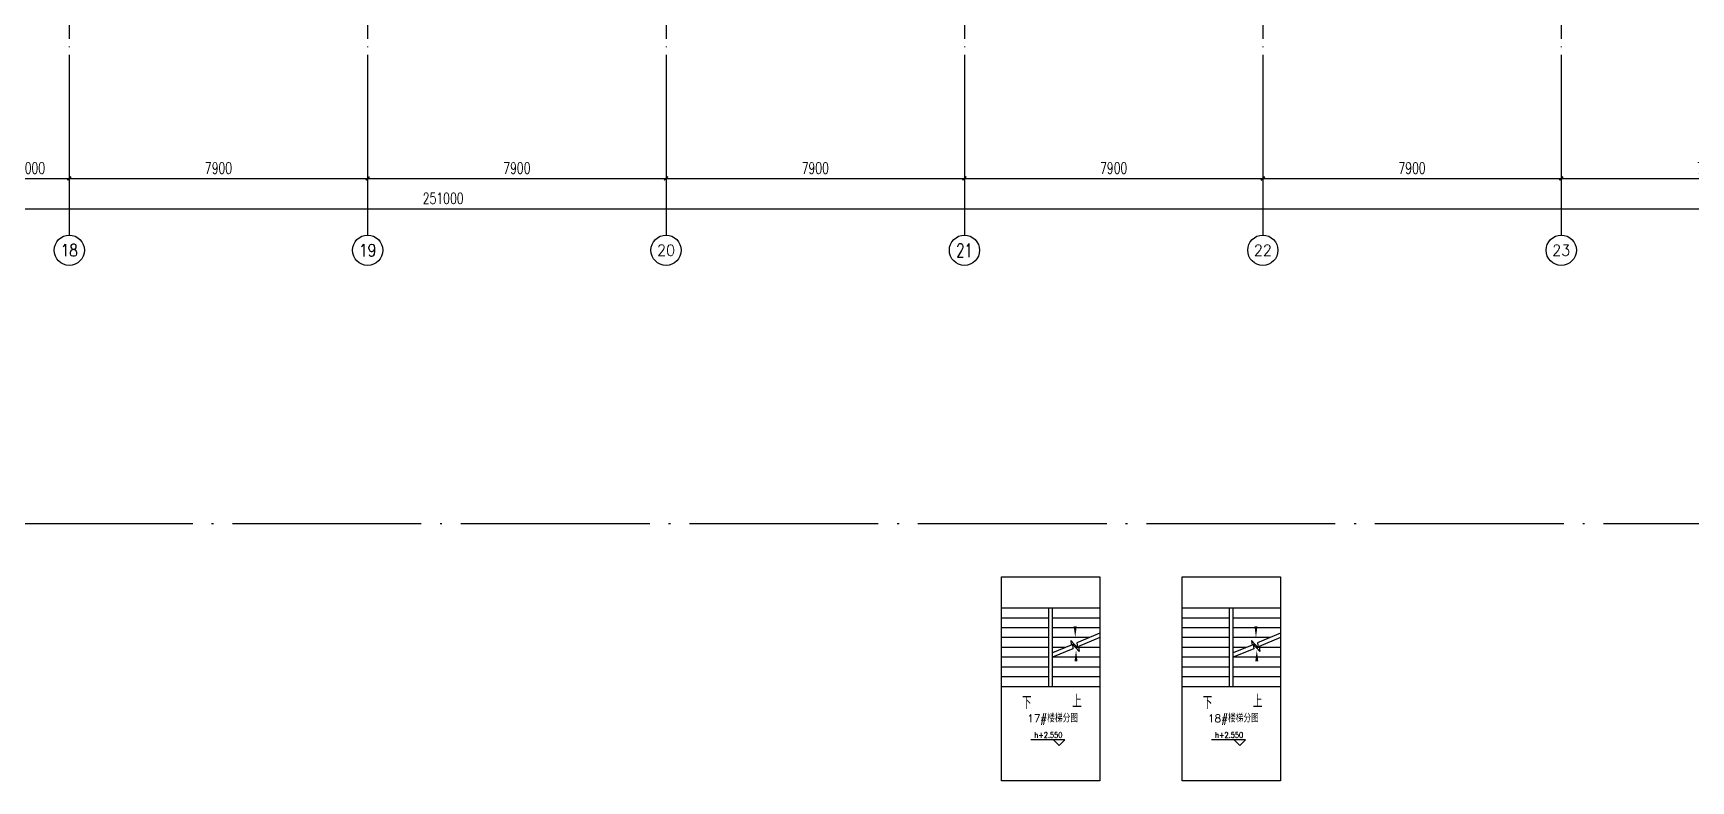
# Model space of a CAD drawing. Extents: x -23309 to 303886, y -33091 to 154511.
# Drawn here: x 114644 to 158531, y -30814 to -11023 of the extents above; entities that cross this region are included whole.
import ezdxf
from ezdxf.enums import TextEntityAlignment as Align

# ---------------------------------------------------------------- set-up
doc = ezdxf.new("R2010")
doc.units = 0
doc.header["$LTSCALE"] = 1000
doc.header["$MEASUREMENT"] = 0
doc.linetypes.add('DOTE', pattern=[2.42, 2, -0.2, 0.02, -0.2])
for name, color, linetype in [('AXIS', 3, 'Continuous'), ('AXIS_TEXT', 7, 'Continuous'), ('DIM_ELEV', 3, 'Continuous'), ('DIM_SYMB', 3, 'Continuous'), ('DOTE', 1, 'Continuous'), ('PUB_TEXT', 210, 'Continuous'), ('STAIR', 51, 'Continuous'), ('用地红线', 1, 'Continuous')]:
    doc.layers.add(name, color=color, linetype=linetype)
doc.styles.add('_TCH_AXIS', font='COMPLEX', dxfattribs={"bigfont": 'GBCBIG'})
doc.styles.add('_TCH_DIM', font='SIMPLEX', dxfattribs={"bigfont": 'GBCBIG'})
doc.styles.add('_TCH_DIM_T3', font='SIMPLEX', dxfattribs={"width": 0.705882, "bigfont": 'GBCBIG'})
doc.styles.add('_TCH_WINDOW', font='SIMPLEX', dxfattribs={"height": 3.5, "bigfont": 'GBCBIG'})
doc.styles.add('COMPLEX', font='COMPLEX')
doc.dimstyles.new('_TCH_ARCH&&100', dxfattribs={"dimtxt": 297.5, "dimasz": 100, "dimexe": 250, "dimexo": 300, "dimgap": 126.25, "dimtad": 1, "dimdec": 0, "dimzin": 0, "dimdsep": 46, "dimtxsty": '_TCH_DIM_T3', "dimblk": 'ARCHTICK', "dimcen": 0.09, "dimclrt": 7, "dimazin": 2, "dimtfac": 1, "dimtdec": 0, "dimtix": 1, "dimtmove": 2, "dimatfit": 3, "dimldrblk": 'ARCHTICK', "dimfxl": 100, "dimtolj": 1, "dimtzin": 0, "dimarcsym": 0})

# ---------------------------------------------------------------- blocks, each defined once
blk = doc.blocks.new('_ArchTick')
at = {"color": 0, "linetype": 'ByBlock', "const_width": 0.4}
blk.add_lwpolyline([(-0.5, -0.5), (0.5, 0.5)], dxfattribs=at)
blk = doc.blocks.new('*D120')
at = {"layer": 'AXIS', "color": 0, "lineweight": -2, "transparency": 16777216}
for p, q in [((113600, -12669), (113600, -15119)), ((115600, -12669), (115600, -15119)), ((113600, -14869), (115600, -14869))]:
    blk.add_line(p, q, dxfattribs=at)
at = {"layer": 'Defpoints', "color": 0, "transparency": 16777216}
for p in [(113600, -12369), (115600, -12369), (115600, -14869)]:
    blk.add_point(p, dxfattribs=at)
at = {"layer": 'AXIS', "color": 0, "lineweight": -2, "transparency": 16777216, "xscale": 100, "yscale": 100, "zscale": 100, "rotation": 180}
blk.add_blockref('_ArchTick', (113600, -14869), dxfattribs=at)
at = {"layer": 'AXIS', "color": 0, "lineweight": -2, "transparency": 16777216, "xscale": 100, "yscale": 100, "zscale": 100}
blk.add_blockref('_ArchTick', (115600, -14869), dxfattribs=at)
at = {"layer": 'AXIS', "color": 7, "transparency": 16777216, "insert": (114600, -14594), "char_height": 297.5, "attachment_point": 5, "style": '_TCH_DIM_T3'}
blk.add_mtext('\\A1;2000', dxfattribs=at)
blk = doc.blocks.new('*D121')
at = {"layer": 'AXIS', "color": 0, "lineweight": -2, "transparency": 16777216}
for p, q in [((115600, -12669), (115600, -15119)), ((123500, -12669), (123500, -15119)), ((115600, -14869), (123500, -14869))]:
    blk.add_line(p, q, dxfattribs=at)
at = {"layer": 'Defpoints', "color": 0, "transparency": 16777216}
for p in [(115600, -12369), (123500, -12369), (123500, -14869)]:
    blk.add_point(p, dxfattribs=at)
at = {"layer": 'AXIS', "color": 0, "lineweight": -2, "transparency": 16777216, "xscale": 100, "yscale": 100, "zscale": 100, "rotation": 180}
blk.add_blockref('_ArchTick', (115600, -14869), dxfattribs=at)
at = {"layer": 'AXIS', "color": 0, "lineweight": -2, "transparency": 16777216, "xscale": 100, "yscale": 100, "zscale": 100}
blk.add_blockref('_ArchTick', (123500, -14869), dxfattribs=at)
at = {"layer": 'AXIS', "color": 7, "transparency": 16777216, "insert": (119550, -14594), "char_height": 297.5, "attachment_point": 5, "style": '_TCH_DIM_T3'}
blk.add_mtext('\\A1;7900', dxfattribs=at)
blk = doc.blocks.new('*D122')
at = {"layer": 'AXIS', "color": 0, "lineweight": -2, "transparency": 16777216}
for p, q in [((123500, -12669), (123500, -15119)), ((131400, -12669), (131400, -15119)), ((123500, -14869), (131400, -14869))]:
    blk.add_line(p, q, dxfattribs=at)
at = {"layer": 'Defpoints', "color": 0, "transparency": 16777216}
for p in [(123500, -12369), (131400, -12369), (131400, -14869)]:
    blk.add_point(p, dxfattribs=at)
at = {"layer": 'AXIS', "color": 0, "lineweight": -2, "transparency": 16777216, "xscale": 100, "yscale": 100, "zscale": 100, "rotation": 180}
blk.add_blockref('_ArchTick', (123500, -14869), dxfattribs=at)
at = {"layer": 'AXIS', "color": 0, "lineweight": -2, "transparency": 16777216, "xscale": 100, "yscale": 100, "zscale": 100}
blk.add_blockref('_ArchTick', (131400, -14869), dxfattribs=at)
at = {"layer": 'AXIS', "color": 7, "transparency": 16777216, "insert": (127450, -14594), "char_height": 297.5, "attachment_point": 5, "style": '_TCH_DIM_T3'}
blk.add_mtext('\\A1;7900', dxfattribs=at)
blk = doc.blocks.new('*D123')
at = {"layer": 'AXIS', "color": 0, "lineweight": -2, "transparency": 16777216}
for p, q in [((131400, -12669), (131400, -15119)), ((139300, -12669), (139300, -15119)), ((131400, -14869), (139300, -14869))]:
    blk.add_line(p, q, dxfattribs=at)
at = {"layer": 'Defpoints', "color": 0, "transparency": 16777216}
for p in [(131400, -12369), (139300, -12369), (139300, -14869)]:
    blk.add_point(p, dxfattribs=at)
at = {"layer": 'AXIS', "color": 0, "lineweight": -2, "transparency": 16777216, "xscale": 100, "yscale": 100, "zscale": 100, "rotation": 180}
blk.add_blockref('_ArchTick', (131400, -14869), dxfattribs=at)
at = {"layer": 'AXIS', "color": 0, "lineweight": -2, "transparency": 16777216, "xscale": 100, "yscale": 100, "zscale": 100}
blk.add_blockref('_ArchTick', (139300, -14869), dxfattribs=at)
at = {"layer": 'AXIS', "color": 7, "transparency": 16777216, "insert": (135350, -14594), "char_height": 297.5, "attachment_point": 5, "style": '_TCH_DIM_T3'}
blk.add_mtext('\\A1;7900', dxfattribs=at)
blk = doc.blocks.new('*D124')
at = {"layer": 'AXIS', "color": 0, "lineweight": -2, "transparency": 16777216}
for p, q in [((139300, -12669), (139300, -15119)), ((147200, -12669), (147200, -15119)), ((139300, -14869), (147200, -14869))]:
    blk.add_line(p, q, dxfattribs=at)
at = {"layer": 'Defpoints', "color": 0, "transparency": 16777216}
for p in [(139300, -12369), (147200, -12369), (147200, -14869)]:
    blk.add_point(p, dxfattribs=at)
at = {"layer": 'AXIS', "color": 0, "lineweight": -2, "transparency": 16777216, "xscale": 100, "yscale": 100, "zscale": 100, "rotation": 180}
blk.add_blockref('_ArchTick', (139300, -14869), dxfattribs=at)
at = {"layer": 'AXIS', "color": 0, "lineweight": -2, "transparency": 16777216, "xscale": 100, "yscale": 100, "zscale": 100}
blk.add_blockref('_ArchTick', (147200, -14869), dxfattribs=at)
at = {"layer": 'AXIS', "color": 7, "transparency": 16777216, "insert": (143250, -14594), "char_height": 297.5, "attachment_point": 5, "style": '_TCH_DIM_T3'}
blk.add_mtext('\\A1;7900', dxfattribs=at)
blk = doc.blocks.new('*D125')
at = {"layer": 'AXIS', "color": 0, "lineweight": -2, "transparency": 16777216}
for p, q in [((147200, -12669), (147200, -15119)), ((155100, -12669), (155100, -15119)), ((147200, -14869), (155100, -14869))]:
    blk.add_line(p, q, dxfattribs=at)
at = {"layer": 'Defpoints', "color": 0, "transparency": 16777216}
for p in [(147200, -12369), (155100, -12369), (155100, -14869)]:
    blk.add_point(p, dxfattribs=at)
at = {"layer": 'AXIS', "color": 0, "lineweight": -2, "transparency": 16777216, "xscale": 100, "yscale": 100, "zscale": 100, "rotation": 180}
blk.add_blockref('_ArchTick', (147200, -14869), dxfattribs=at)
at = {"layer": 'AXIS', "color": 0, "lineweight": -2, "transparency": 16777216, "xscale": 100, "yscale": 100, "zscale": 100}
blk.add_blockref('_ArchTick', (155100, -14869), dxfattribs=at)
at = {"layer": 'AXIS', "color": 7, "transparency": 16777216, "insert": (151150, -14594), "char_height": 297.5, "attachment_point": 5, "style": '_TCH_DIM_T3'}
blk.add_mtext('\\A1;7900', dxfattribs=at)
blk = doc.blocks.new('*D126')
at = {"layer": 'AXIS', "color": 0, "lineweight": -2, "transparency": 16777216}
for p, q in [((155100, -12669), (155100, -15119)), ((163000, -12669), (163000, -15119)), ((155100, -14869), (163000, -14869))]:
    blk.add_line(p, q, dxfattribs=at)
at = {"layer": 'Defpoints', "color": 0, "transparency": 16777216}
for p in [(155100, -12369), (163000, -12369), (163000, -14869)]:
    blk.add_point(p, dxfattribs=at)
at = {"layer": 'AXIS', "color": 0, "lineweight": -2, "transparency": 16777216, "xscale": 100, "yscale": 100, "zscale": 100, "rotation": 180}
blk.add_blockref('_ArchTick', (155100, -14869), dxfattribs=at)
at = {"layer": 'AXIS', "color": 0, "lineweight": -2, "transparency": 16777216, "xscale": 100, "yscale": 100, "zscale": 100}
blk.add_blockref('_ArchTick', (163000, -14869), dxfattribs=at)
at = {"layer": 'AXIS', "color": 7, "transparency": 16777216, "insert": (159050, -14594), "char_height": 297.5, "attachment_point": 5, "style": '_TCH_DIM_T3'}
blk.add_mtext('\\A1;7900', dxfattribs=at)
blk = doc.blocks.new('*D139')
at = {"layer": 'AXIS', "color": 0, "lineweight": -2, "transparency": 16777216}
for p, q in [((0, -12669), (0, -15919)), ((251000, -12669), (251000, -15919)), ((0, -15669), (251000, -15669))]:
    blk.add_line(p, q, dxfattribs=at)
at = {"layer": 'Defpoints', "color": 0, "transparency": 16777216}
for p in [(0, -12369), (251000, -12369), (251000, -15669)]:
    blk.add_point(p, dxfattribs=at)
at = {"layer": 'AXIS', "color": 0, "lineweight": -2, "transparency": 16777216, "xscale": 100, "yscale": 100, "zscale": 100, "rotation": 180}
blk.add_blockref('_ArchTick', (0, -15669), dxfattribs=at)
at = {"layer": 'AXIS', "color": 0, "lineweight": -2, "transparency": 16777216, "xscale": 100, "yscale": 100, "zscale": 100}
blk.add_blockref('_ArchTick', (251000, -15669), dxfattribs=at)
at = {"layer": 'AXIS', "color": 7, "transparency": 16777216, "insert": (125500, -15394), "char_height": 297.5, "attachment_point": 5, "style": '_TCH_DIM_T3'}
blk.add_mtext('\\A1;251000', dxfattribs=at)
blk = doc.blocks.new('_AXISO')
blk.add_circle((0, 0), 0.5)
at = {"layer": 'AXIS_TEXT', "style": 'COMPLEX', "width": 1.041667}
blk.add_attdef('A', text='', height=0.56, dxfattribs=at).set_placement((-0.25, -0.28), (0.25, -0.28), align=Align.FIT)
blk = doc.blocks.new('EWREWRW')
at = {"layer": 'STAIR'}
for p, q in [((444045, 85577), (444045, 82977)), ((444305, 85577), (444305, 84327)), ((444565, 85577), (444565, 84327)), ((444825, 85298), (444825, 84327)), ((445085, 85577), (445085, 85020)), ((445345, 85577), (445345, 84327)), ((445605, 85577), (445605, 84327)), ((445865, 85577), (445865, 84327)), ((446125, 85577), (446125, 82977)), ((446125, 84327), (444045, 84327)), ((445085, 84673), (445085, 84327)), ((446125, 84227), (444045, 84227)), ((444305, 84227), (444305, 82977)), ((444565, 84227), (444565, 82977)), ((444825, 84227), (444825, 82977)), ((445085, 84227), (445085, 82977)), ((445345, 84227), (445345, 82977)), ((445605, 84227), (445605, 82977)), ((445865, 84227), (445865, 82977))]:
    blk.add_line(p, q, dxfattribs=at)
blk.add_lwpolyline([(443215, 82977), (443215, 85577), (448615, 85577), (448615, 82977)], close=True, dxfattribs=at)
for points in [[(444709, 85577), (444960, 84973), (445094, 84991), (444896, 84809), (445022, 84825), (445229, 84327)], [(444825, 85577), (445058, 85017), (445192, 85035), (444994, 84853), (445119, 84869), (445345, 84327)]]:
    blk.add_lwpolyline(points, dxfattribs=at)

msp = doc.modelspace()

# ---------------------------------------------------------------- linework, layer by layer
at = {"layer": 'AXIS'}
for p, q in [((115600, -12369.1), (115600, -16369.1)), ((123500, -12369.1), (123500, -16369.1)), ((131400, -12369.1), (131400, -16369.1)), ((139300, -12369.1), (139300, -16369.1)), ((147200, -12369.1), (147200, -16369.1)), ((155100, -12369.1), (155100, -16369.1))]:
    msp.add_line(p, q, dxfattribs=at)
at = {"layer": 'DIM_ELEV'}
for p, q in [((141953.8, -29726.9), (141056.3, -29726.9)), ((141803.8, -29876.9), (141653.8, -29726.9)), ((141803.8, -29876.9), (141953.8, -29726.9)), ((146739.4, -29726.9), (145841.9, -29726.9)), ((146589.4, -29876.9), (146439.4, -29726.9)), ((146589.4, -29876.9), (146739.4, -29726.9))]:
    msp.add_line(p, q, dxfattribs=at)
at = {"layer": 'DIM_SYMB'}
for points in [[(140919.2, -28459.9, 0, 0, 0), (140919.2, -25986.7, 0, 0, 0), (142232.7, -25986.7, 0, 0, 0), (142232.7, -27024.2, 0, 80, 0), (142232.7, -26724.2, 0, 0, 0)], [(145704.9, -28459.9, 0, 0, 0), (145704.9, -25986.7, 0, 0, 0), (147018.4, -25986.7, 0, 0, 0), (147018.4, -27024.2, 0, 80, 0), (147018.4, -26724.2, 0, 0, 0)], [(142254, -28421.3, 0, 0, 0), (142253.9, -27353.2, 0, 80, 0), (142253.9, -27653.2, 0, 0, 0)], [(147039.6, -28421.3, 0, 0, 0), (147039.5, -27353.2, 0, 80, 0), (147039.6, -27653.2, 0, 0, 0)]]:
    msp.add_lwpolyline(points, format="xyseb", dxfattribs=at)
at = {"layer": 'DOTE', "linetype": 'DOTE'}
for p, q in [((115600, 136025.4), (115600, -12369.1)), ((123500, 136025.4), (123500, -12369.1)), ((131400, 136025.4), (131400, -12369.1)), ((139300, 136025.4), (139300, -12369.1)), ((147200, 136025.4), (147200, -12369.1)), ((155100, 136025.4), (155100, -12369.1))]:
    msp.add_line(p, q, dxfattribs=at)
at = {"layer": '用地红线', "linetype": 'DOTE', "ltscale": 2.5}
msp.add_lwpolyline([(111284.2, 154511.4), (122259.3, 54391.7), (256468.7, 73223.2), (270117.4, -24011.1), (45671.3, -24011), (21595.5, 39449.2), (16162.1, 38615.9), (-17395.7, 139562.7)], close=True, dxfattribs=at)

# ---------------------------------------------------------------- block references
at = {"layer": 'AXIS'}
ref = msp.add_blockref('_AXISO', (115600, -16769.1), dxfattribs=dict(at, xscale=800, yscale=800, zscale=800))
ref.add_attrib('A', '18', dxfattribs={"layer": 'AXIS_TEXT', "height": 321.14, "style": '_TCH_AXIS', "width": 1.034483}).set_placement((115370.6, -16929.7), (115829.4, -16929.7), align=Align.FIT)
ref = msp.add_blockref('_AXISO', (123500, -16769.1), dxfattribs=dict(at, xscale=800, yscale=800, zscale=800))
ref.add_attrib('A', '19', dxfattribs={"layer": 'AXIS_TEXT', "height": 328.45, "style": '_TCH_AXIS'}).set_placement((123273.2, -16933.3), (123726.8, -16933.3), align=Align.FIT)
ref = msp.add_blockref('_AXISO', (131400, -16769.1), dxfattribs=dict(at, xscale=800, yscale=800, zscale=800))
ref.add_attrib('A', '20', dxfattribs={"layer": 'AXIS_TEXT', "height": 294.28, "style": '_TCH_AXIS'}).set_placement((131161.8, -16916.2), (131638.2, -16916.2), align=Align.FIT)
ref = msp.add_blockref('_AXISO', (139300, -16769.1), dxfattribs=dict(at, xscale=800, yscale=800, zscale=800))
ref.add_attrib('A', '21', dxfattribs={"layer": 'AXIS_TEXT', "height": 360.19, "style": '_TCH_AXIS', "width": 0.862069}).set_placement((139085.6, -16949.2), (139514.4, -16949.2), align=Align.FIT)
ref = msp.add_blockref('_AXISO', (147200, -16769.1), dxfattribs=dict(at, xscale=800, yscale=800, zscale=800))
ref.add_attrib('A', '22', dxfattribs={"layer": 'AXIS_TEXT', "height": 294.28, "style": '_TCH_AXIS'}).set_placement((146961.8, -16916.2), (147438.2, -16916.2), align=Align.FIT)
ref = msp.add_blockref('_AXISO', (155100, -16769.1), dxfattribs=dict(at, xscale=800, yscale=800, zscale=800))
ref.add_attrib('A', '23', dxfattribs={"layer": 'AXIS_TEXT', "height": 294.28, "style": '_TCH_AXIS'}).set_placement((154861.8, -16916.2), (155338.2, -16916.2), align=Align.FIT)
at = {"layer": 'STAIR', "rotation": 270}
for p in [(57303.6, 417800.7), (62089.2, 417800.7)]:
    msp.add_blockref('EWREWRW', p, dxfattribs=at)

# ---------------------------------------------------------------- texts
at = {"layer": 'PUB_TEXT'}
for s, height, style, p in [('上', 337.6, '_TCH_DIM', (142149.7, -28876.3)), ('上', 337.6, '_TCH_DIM', (146935.3, -28876.3)), ('下', 337.6, '_TCH_DIM', (140824.3, -28914.9)), ('下', 337.6, '_TCH_DIM', (145609.9, -28914.9)), ('17#楼梯分图', 203.59, '_TCH_WINDOW', (140960.3, -29264.5)), ('18#楼梯分图', 203.59, '_TCH_WINDOW', (145745.9, -29264.5))]:
    msp.add_text(s, height=height, dxfattribs=dict(at, style=style)).set_placement(p)
at = {"layer": 'PUB_TEXT', "style": '_TCH_DIM', "width": 0.705882}
for p in [(141151.3, -29674.4), (145936.9, -29674.4)]:
    msp.add_text('h+2.550', height=148.75, dxfattribs=at).set_placement(p)

# ---------------------------------------------------------------- dimensions: what is measured, and where the dimension line sits
at = {"layer": 'AXIS'}
for p1, p2, distance, picture, middle in [((0, -12369.1), (251000, -12369.1), -3300, '*D139', (125500, -15394.1)), ((113600, -12369.1), (115600, -12369.1), -2500, '*D120', (114600, -14594.1)), ((115600, -12369.1), (123500, -12369.1), -2500, '*D121', (119550, -14594.1)), ((123500, -12369.1), (131400, -12369.1), -2500, '*D122', (127450, -14594.1)), ((131400, -12369.1), (139300, -12369.1), -2500, '*D123', (135350, -14594.1)), ((139300, -12369.1), (147200, -12369.1), -2500, '*D124', (143250, -14594.1)), ((147200, -12369.1), (155100, -12369.1), -2500, '*D125', (151150, -14594.1)), ((155100, -12369.1), (163000, -12369.1), -2500, '*D126', (159050, -14594.1))]:
    dim = msp.add_aligned_dim(p1=p1, p2=p2, distance=distance, dimstyle='_TCH_ARCH&&100', dxfattribs=at)
    dim.commit()
    dim.dimension.update_dxf_attribs({"geometry": picture, "text_midpoint": middle})

doc.saveas('drawing.dxf')
